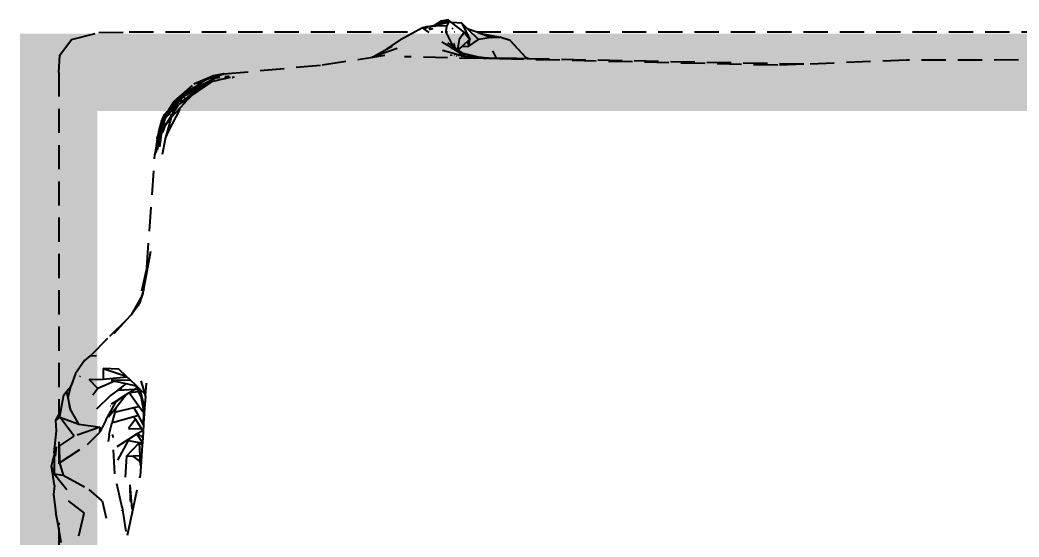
# Model space of a CAD drawing. Header units: millimetres. Extents: x 0 to 460473, y -68369 to 85219.
# Drawn here: x 230234.6 to 230492.5, y -37542.4 to -37408.9 of the extents above; entities that cross this region are included whole.
import ezdxf

# ---------------------------------------------------------------- set-up
doc = ezdxf.new("R2010")
doc.units = ezdxf.units.MM
doc.header["$LTSCALE"] = 50
doc.linetypes.add('HIDDEN2', pattern=[0.1875, 0.125, -0.0625])
doc.layers.add('fur', color=6, linetype='Continuous')
doc.layers.add('hid', color=8, linetype='HIDDEN2')

msp = doc.modelspace()

# ---------------------------------------------------------------- linework, layer by layer
at = {"layer": 'fur', "color": 40, "lineweight": 50, "true_color": 0xf8d731, "const_width": 20}
msp.add_lwpolyline([(231454.62857818, -37422.47504293), (231454.62857818, -39432.25663589), (230244.58358802, -39432.25663589), (230244.58358802, -37422.47504293)], close=True, dxfattribs=at)
at = {"layer": 'hid'}
for p, q in [((230341.70153698, -37410.30102162), (230345.10349231, -37408.94497243)), ((230345.10349231, -37408.94497243), (230343.30361813, -37409.22043055)), ((230344.07155605, -37409.46954413), (230345.10349231, -37408.94497243)), ((230345.18298675, -37409.49555538), (230345.10349231, -37408.94497243)), ((230345.94528524, -37409.59015895), (230345.10349231, -37408.94497243)), ((230338.5062035, -37410.98416236), (230336.59104923, -37412.03248323)), ((230339.51638288, -37410.69204011), (230338.5062035, -37410.98416236)), ((230340.21383413, -37412.14515249), (230338.5062035, -37410.98416236)), ((230338.77362435, -37411.04214255), (230338.81149793, -37411.05035402)), ((230338.81149793, -37411.05035402), (230339.51638288, -37410.69204011)), ((230339.92460345, -37410.8218832), (230339.14060423, -37411.12170839)), ((230340.36878279, -37410.65201548), (230339.51638288, -37410.69204011)), ((230340.60734706, -37411.03904407), (230340.15781214, -37411.34225182)), ((230340.30496024, -37411.37415538), (230340.83905667, -37411.11274416)), ((230341.12450466, -37411.20353686), (230340.30496024, -37411.37415538)), ((230340.41706992, -37410.63354901), (230340.36878279, -37410.65201548)), ((230341.64226521, -37410.34099996), (230340.41706992, -37410.63354901)), ((230340.88137152, -37410.62794676), (230340.41706992, -37410.63354901)), ((230340.88137152, -37410.62794676), (230340.92208689, -37410.61171725)), ((230341.03357039, -37410.62080022), (230340.92208689, -37410.61171725)), ((230341.09455863, -37410.60426134), (230341.03357039, -37410.62080022)), ((230341.88550067, -37410.58079764), (230341.09455863, -37410.60426134)), ((230341.70153698, -37410.30102162), (230341.64226521, -37410.34099996)), ((230343.30361813, -37409.22043055), (230341.70153698, -37410.30102162)), ((230341.70153698, -37410.30102162), (230342.99054973, -37410.01905998)), ((230344.76526595, -37410.44557759), (230341.88550067, -37410.58079764)), ((230341.88550067, -37410.58079764), (230341.90856742, -37410.56907195)), ((230342.99054973, -37410.01905998), (230343.85892148, -37409.57763422)), ((230342.99054973, -37410.01905998), (230344.12430533, -37409.74834467)), ((230343.85892148, -37409.57763422), (230344.07155605, -37409.46954413)), ((230344.12430533, -37409.74834467), (230343.85892148, -37409.57763422)), ((230345.03278587, -37409.53141997), (230344.07155605, -37409.46954413)), ((230344.12430533, -37409.74834467), (230345.03278587, -37409.53141997)), ((230344.59305384, -37412.03248323), (230344.76526595, -37410.44557759)), ((230345.18298675, -37409.49555538), (230344.76526595, -37410.44557759)), ((230345.03278587, -37409.53141997), (230345.18298675, -37409.49555538)), ((230345.45349716, -37409.5585018), (230345.21251535, -37409.54298943)), ((230348.63574538, -37409.763348), (230345.94528524, -37409.59015895)), ((230349.25820187, -37412.12932156), (230345.94528524, -37409.59015895)), ((230346.39509973, -37411.20905273), (230346.15254096, -37411.05302471)), ((230348.63574538, -37409.763348), (230350.73184885, -37413.99870398)), ((230348.63574538, -37409.763348), (230350.02776421, -37411.1185759)), ((230350.02776421, -37411.1185759), (230352.49704606, -37412.03248323)), ((230350.02776421, -37411.1185759), (230352.93969451, -37413.95354418)), ((230244.88107662, -37417.99240731), (230247.91251895, -37413.94312107)), ((230247.91251895, -37413.94312107), (230254.96753958, -37412.20322839)), ((230254.96753958, -37412.20322839), (230262.77761744, -37412.03248323)), ((230262.77761744, -37412.03248323), (230336.59104923, -37412.03248323)), ((230329.39725581, -37416.40265737), (230332.83734979, -37414.08719052)), ((230336.59104923, -37412.03248323), (230332.83734979, -37414.08719052)), ((230343.34135222, -37412.03248323), (230343.73067317, -37412.03248323)), ((230344.56428, -37412.29762931), (230344.59305384, -37412.03248323)), ((230344.56428, -37412.29762931), (230346.29189986, -37415.70671623)), ((230344.59305384, -37412.03248323), (230344.97501735, -37412.03248323)), ((230346.76227247, -37412.03248323), (230346.8648485, -37412.03248323)), ((230347.98929057, -37414.00353658), (230347.49825509, -37416.54693407)), ((230348.85757385, -37412.79306043), (230347.98929057, -37414.00353658)), ((230348.85757385, -37412.79306043), (230348.82361574, -37412.77121659)), ((230349.25820187, -37412.12932156), (230348.85757385, -37412.79306043)), ((230349.25820187, -37412.12932156), (230350.73184885, -37413.99870398)), ((230350.73184885, -37413.99870398), (230350.11646493, -37414.52694109)), ((230350.48061641, -37415.69844552), (230352.93969451, -37413.95354418)), ((230350.48061641, -37415.69844552), (230350.73184885, -37413.99870398)), ((230352.49704606, -37412.03248323), (231317.06695032, -37412.03248323)), ((230352.49704606, -37412.03248323), (230353.52716149, -37412.41373984)), ((230356.33320728, -37413.45228707), (230352.93969451, -37413.95354418)), ((230353.52716149, -37412.41373984), (230358.43981002, -37413.36196747)), ((230353.52716149, -37412.41373984), (230356.33320728, -37413.45228707)), ((230356.33320728, -37413.45228707), (230358.43981002, -37413.36196747)), ((230361.09912411, -37414.24549978), (230358.43981002, -37413.36196747)), ((230365.21951816, -37418.69601048), (230361.09912411, -37414.24549978)), ((230326.04849308, -37418.29222462), (230332.92434371, -37415.89941496)), ((230326.04849308, -37418.29222462), (230329.39725581, -37416.40265737)), ((230329.39725581, -37416.40265737), (230330.67600088, -37415.68111482)), ((230345.26612847, -37415.7208408), (230343.46635675, -37414.63510721)), ((230343.65159381, -37416.73345481), (230348.94862247, -37418.2321271)), ((230346.29189986, -37415.70671623), (230345.07799409, -37414.86123949)), ((230345.24433613, -37415.61455037), (230345.26612847, -37415.7208408)), ((230345.36137704, -37415.77830062), (230345.26612847, -37415.7208408)), ((230345.36137704, -37415.77830062), (230345.43194963, -37415.7439422)), ((230345.39147218, -37415.793931), (230345.36137704, -37415.77830062)), ((230345.43194963, -37415.7439422), (230345.39147218, -37415.793931)), ((230345.97800678, -37416.12054269), (230345.39147218, -37415.793931)), ((230345.46741529, -37415.76840188), (230345.43194963, -37415.7439422)), ((230346.01538016, -37416.17283574), (230345.97800678, -37416.12054269)), ((230347.40825501, -37417.01310399), (230346.01538016, -37416.17283574)), ((230346.55050039, -37415.88682966), (230346.29189986, -37415.70671623)), ((230346.29189986, -37415.70671623), (230346.3871439, -37415.8946599)), ((230346.3871439, -37415.8946599), (230346.55050039, -37415.88682966)), ((230346.3871439, -37415.8946599), (230346.54866077, -37416.21337876)), ((230346.85483806, -37415.30200428), (230346.5277731, -37415.41195081)), ((230346.66528506, -37415.96677637), (230346.54866077, -37416.21337876)), ((230346.54866077, -37416.21337876), (230346.58018873, -37416.27559243)), ((230346.55050039, -37415.88682966), (230346.70663318, -37415.87934567)), ((230346.66528506, -37415.96677637), (230346.55050039, -37415.88682966)), ((230346.61813768, -37415.16644388), (230346.85476775, -37415.05124)), ((230346.80629677, -37416.06499002), (230346.64851986, -37416.33992785)), ((230346.70663318, -37415.87934567), (230346.66528506, -37415.96677637)), ((230346.80629677, -37416.06499002), (230346.66528506, -37415.96677637)), ((230346.85491203, -37415.56580962), (230346.70663318, -37415.87934567)), ((230346.70663318, -37415.87934567), (230346.85499796, -37415.87223403)), ((230346.8550282, -37415.98007194), (230346.80629677, -37416.06499002)), ((230347.49825509, -37416.54693407), (230346.80629677, -37416.06499002)), ((230347.44562191, -37416.81955609), (230347.40825501, -37417.01310399)), ((230347.49825509, -37416.54693407), (230347.44562191, -37416.81955609)), ((230347.64453168, -37416.64881468), (230347.44562191, -37416.81955609)), ((230347.47598568, -37417.05396331), (230347.44562191, -37416.81955609)), ((230347.64453168, -37416.64881468), (230347.49825509, -37416.54693407)), ((230348.64943381, -37415.78622048), (230347.64453168, -37416.64881468)), ((230348.99460372, -37417.58913026), (230347.64453168, -37416.64881468)), ((230350.11646493, -37414.52694109), (230348.64943381, -37415.78622048)), ((230348.64943381, -37415.78622048), (230350.48061641, -37415.69844552)), ((230350.11646493, -37414.52694109), (230350.48061641, -37415.69844552)), ((230244.58358802, -37422.47504293), (230244.88107662, -37417.99240731)), ((230312.55126791, -37420.54537518), (230325.18874499, -37418.59141866)), ((230325.18874499, -37418.59141866), (230328.75238535, -37418.04042274)), ((230325.18874499, -37418.59141866), (230326.04849308, -37418.29222462)), ((230354.33298497, -37418.90566558), (230333.88277671, -37418.43669582)), ((230345.68495133, -37418.01901667), (230345.67225277, -37418.04114485)), ((230345.93982767, -37418.06794934), (230345.92681532, -37418.04231595)), ((230346.0116182, -37418.0504852), (230345.98589654, -37418.07256432)), ((230346.71687162, -37418.14579021), (230346.69336336, -37418.11615919)), ((230347.19236916, -37418.16422951), (230347.18060669, -37418.19224517)), ((230347.19236916, -37418.16422951), (230347.23345817, -37418.1975396)), ((230347.47598568, -37417.05396331), (230347.40825501, -37417.01310399)), ((230347.48007421, -37418.22224452), (230347.45681811, -37418.18970445)), ((230347.92643373, -37417.32570143), (230347.47598568, -37417.05396331)), ((230347.55499431, -37418.19916197), (230347.57132422, -37418.23138555)), ((230347.64345446, -37418.23861124), (230347.63902198, -37418.20725654)), ((230347.88235691, -37418.26254345), (230347.8367003, -37418.22629933)), ((230348.99460372, -37417.58913026), (230347.92643373, -37417.32570143)), ((230349.50755029, -37418.27952871), (230347.92643373, -37417.32570143)), ((230348.67679086, -37418.30722707), (230348.76899716, -37418.3513632)), ((230348.94862247, -37418.2321271), (230349.49143556, -37418.38570357)), ((230349.50755029, -37418.27952871), (230348.94862247, -37418.2321271)), ((230352.99250862, -37418.57508138), (230348.99460372, -37417.58913026)), ((230352.99250862, -37418.57508138), (230349.50755029, -37418.27952871)), ((230349.70867797, -37418.40086136), (230349.63898196, -37418.39599842)), ((230349.73216873, -37418.41503244), (230349.70867797, -37418.40086136)), ((230349.73216873, -37418.41503244), (230349.81184779, -37418.42538602)), ((230349.81184779, -37418.42538602), (230349.8818097, -37418.46283991)), ((230349.8818097, -37418.46283991), (230350.28320988, -37418.48663529)), ((230350.31073741, -37418.50580802), (230350.28320988, -37418.48663529)), ((230350.31073741, -37418.50580802), (230350.83469426, -37418.55829573)), ((230355.14916948, -37418.78046421), (230352.99250862, -37418.57508138)), ((230353.71345318, -37418.75287853), (230353.30297985, -37418.65164885)), ((230353.71345318, -37418.75287853), (230355.14916948, -37418.78046421)), ((230354.33298497, -37418.90566558), (230353.71345318, -37418.75287853)), ((230430.20979284, -37420.64569326), (230354.33298497, -37418.90566558)), ((230355.49189058, -37418.78704921), (230355.14916948, -37418.78046421)), ((230355.49189058, -37418.78704921), (230357.50603337, -37418.82574869)), ((230356.64443552, -37418.88479435), (230355.49189058, -37418.78704921)), ((230356.54919218, -37416.91742683), (230357.50603337, -37418.82574869)), ((230357.54646518, -37418.9063858), (230356.64443552, -37418.88479435)), ((230357.50603337, -37418.82574869), (230357.54646518, -37418.9063858)), ((230357.50603337, -37418.82574869), (230362.84275222, -37418.92828773)), ((230362.84275222, -37418.92828773), (230357.54646518, -37418.9063858)), ((230365.49721774, -37418.99595871), (230362.84275222, -37418.92828773)), ((230365.98393919, -37418.98993856), (230365.21951816, -37418.69601048)), ((230365.49721774, -37418.99595871), (230365.21951816, -37418.69601048)), ((230365.98393919, -37418.98993856), (230365.49721774, -37418.99595871)), ((230436.90156279, -37420.38181047), (230365.98393919, -37418.98993856)), ((230463.53896293, -37419.3313931), (230436.90156279, -37420.38181047)), ((230614.20643032, -37418.99361113), (230463.53896293, -37419.3313931)), ((230287.24053729, -37422.86635559), (230312.55126791, -37420.54537518)), ((230436.90156279, -37420.38181047), (230430.20979284, -37420.64569326)), ((230244.58358802, -37422.47504293), (230244.58358802, -37510.86368419)), ((230284.51222802, -37423.39994112), (230279.50407812, -37425.48945673)), ((230280.11903513, -37425.37480749), (230282.710104, -37424.30130406)), ((230281.13866064, -37425.8406385), (230284.99669415, -37423.93069375)), ((230282.710104, -37424.30130406), (230282.1645398, -37424.6543064)), ((230284.99669415, -37423.93069375), (230282.22038823, -37425.40097018)), ((230283.64378873, -37423.85103919), (230282.710104, -37424.30130406)), ((230282.99058257, -37424.25058101), (230283.64378873, -37423.85103919)), ((230283.64378873, -37423.85103919), (230287.24053729, -37422.86635559)), ((230287.24053729, -37422.86635559), (230283.64850891, -37424.13159854)), ((230287.63879915, -37424.07957165), (230284.00601341, -37424.88471535)), ((230287.24053729, -37422.86635559), (230284.51222802, -37423.39994112)), ((230284.72560006, -37423.93681236), (230284.61174328, -37423.95740275)), ((230284.72560006, -37423.93681236), (230285.04094106, -37423.78088319)), ((230284.99669415, -37423.93069375), (230286.17111205, -37423.67539923)), ((230286.17111205, -37423.67539923), (230285.79214459, -37423.84565948)), ((230287.91356414, -37423.6188781), (230287.49108896, -37423.66404102)), ((230287.63879915, -37424.07957165), (230287.73786856, -37424.0642943)), ((230288.80492793, -37423.8297091), (230287.73786856, -37424.0642943)), ((230288.33867397, -37423.50460294), (230287.91356414, -37423.6188781)), ((230288.55196016, -37423.48779673), (230288.33867397, -37423.50460294)), ((230289.31996668, -37423.82032128), (230289.48887524, -37423.81724251)), ((230289.91935003, -37423.72789125), (230289.48887524, -37423.81724251)), ((230274.42693304, -37429.97494134), (230279.50407812, -37425.48945673)), ((230276.69652057, -37429.82769131), (230280.03199417, -37427.15470702)), ((230282.22038823, -37425.40097018), (230277.4544714, -37428.37135185)), ((230277.96668559, -37427.32351118), (230279.46905804, -37426.40456605)), ((230278.19649998, -37427.37780658), (230278.9615422, -37426.86015484)), ((230278.63606214, -37427.15011219), (230278.41421884, -37427.34774363)), ((230278.9615422, -37426.86015484), (230278.63606214, -37427.15011219)), ((230278.87336121, -37427.00574382), (230278.63606214, -37427.15011219)), ((230284.00601341, -37424.88471535), (230278.74963086, -37428.57665396)), ((230278.92855009, -37426.95871835), (230278.87336121, -37427.00574382)), ((230278.99393138, -37426.91593513), (230278.92855009, -37426.95871835)), ((230279.46905804, -37426.40456605), (230278.9615422, -37426.86015484)), ((230278.9615422, -37426.86015484), (230279.36308798, -37426.58845628)), ((230279.04810999, -37426.87557929), (230278.99393138, -37426.91593513)), ((230279.11888353, -37426.84054239), (230279.04810999, -37426.87557929)), ((230279.11888353, -37426.84054239), (230279.90044108, -37426.32274703)), ((230279.11888353, -37426.84054239), (230279.36308798, -37426.58845628)), ((230279.11888353, -37426.84054239), (230279.58693839, -37426.60882876)), ((230280.10157236, -37426.13274), (230279.36308798, -37426.58845628)), ((230279.36308798, -37426.58845628), (230279.90044108, -37426.32274703)), ((230279.46905804, -37426.40456605), (230279.5085778, -37426.3728224)), ((230279.54518783, -37426.35800031), (230279.5085778, -37426.3728224)), ((230282.1645398, -37424.6543064), (230279.54518783, -37426.35800031)), ((230281.13866064, -37425.8406385), (230279.58693839, -37426.60882876)), ((230279.58693839, -37426.60882876), (230279.90044108, -37426.32274703)), ((230279.90044108, -37426.32274703), (230280.1232766, -37426.21255978)), ((230280.03199417, -37427.15470702), (230280.08378759, -37427.09904531)), ((230280.08378759, -37427.09904531), (230280.14356037, -37427.06530002)), ((230282.1645398, -37424.6543064), (230280.11903513, -37425.37480749)), ((230280.1232766, -37426.21255978), (230280.13099106, -37426.17188322)), ((230280.13099106, -37426.17188322), (230280.30911665, -37426.07525342)), ((230281.44742485, -37426.02040814), (230280.14356037, -37427.06530002)), ((230280.14356037, -37427.06530002), (230280.61828943, -37426.7972872)), ((230280.30911665, -37426.07525342), (230280.33561518, -37426.03798439)), ((230281.11204562, -37425.72363531), (230280.33561518, -37426.03798439)), ((230280.61828943, -37426.7972872), (230284.00601341, -37424.88471535)), ((230281.82223458, -37425.79973025), (230280.61828943, -37426.7972872)), ((230281.56177969, -37425.54155398), (230281.13866064, -37425.8406385)), ((230282.22038823, -37425.40097018), (230281.44742485, -37426.02040814)), ((230281.82223458, -37425.79973025), (230281.44742485, -37426.02040814)), ((230281.56177969, -37425.54155398), (230281.63848423, -37425.51049904)), ((230282.34654982, -37425.49102752), (230281.82223458, -37425.79973025)), ((230282.34654982, -37425.49102752), (230283.14205419, -37425.17620169)), ((230282.69686645, -37425.2847705), (230282.34654982, -37425.49102752)), ((230272.88204104, -37433.00964656), (230276.03332075, -37429.42302527)), ((230276.03332075, -37429.42302527), (230274.35652719, -37431.54281294)), ((230274.84352855, -37430.42109157), (230275.37558028, -37429.72035537)), ((230275.17313088, -37429.72781225), (230274.94439687, -37430.03893161)), ((230275.37558028, -37429.72035537), (230275.25198664, -37429.76257299)), ((230275.37558028, -37429.72035537), (230275.4296183, -37429.64918485)), ((230275.4296183, -37429.64918485), (230275.77101392, -37429.42819254)), ((230275.4296183, -37429.64918485), (230275.54000972, -37429.50379436)), ((230275.50460771, -37429.19922596), (230276.13434505, -37428.78714797)), ((230276.22862491, -37428.88509775), (230275.54000972, -37429.50379436)), ((230275.54000972, -37429.50379436), (230275.70559366, -37429.28571281)), ((230276.22862491, -37428.88509775), (230275.70559366, -37429.28571281)), ((230275.77101392, -37429.42819254), (230275.8929682, -37429.27700606)), ((230275.96946442, -37430.09160853), (230276.57152307, -37429.47011853)), ((230278.41421884, -37427.34774363), (230276.03332075, -37429.42302527)), ((230276.13434505, -37428.78714797), (230276.18077779, -37428.74170792)), ((230276.88263217, -37428.29749516), (230276.22862491, -37428.88509775)), ((230276.94694177, -37428.33490395), (230276.22862491, -37428.88509775)), ((230279.51041012, -37427.71524656), (230276.37270112, -37430.31506886)), ((230276.51864502, -37428.75969323), (230276.94694177, -37428.33490395)), ((230276.55372042, -37428.51272346), (230276.66851787, -37428.41168757)), ((230276.66851787, -37428.41168757), (230276.88263217, -37428.29749516)), ((230276.77130625, -37428.57149433), (230278.1224946, -37427.48617274)), ((230277.02095268, -37428.17321904), (230276.88263217, -37428.29749516)), ((230276.90684589, -37429.00573031), (230277.09554419, -37428.81801135)), ((230276.94694177, -37428.33490395), (230277.18250772, -37428.10126714)), ((230277.78594823, -37429.56850314), (230277.01756299, -37430.46119552)), ((230277.96668559, -37427.32351118), (230277.02095268, -37428.17321904)), ((230277.02095268, -37428.17321904), (230277.18250772, -37428.10126714)), ((230277.18250772, -37428.10126714), (230277.3010478, -37427.98369783)), ((230277.3010478, -37427.98369783), (230277.96668559, -37427.32351118)), ((230277.3010478, -37427.98369783), (230277.65932816, -37427.78925259)), ((230277.65932816, -37427.78925259), (230278.1224946, -37427.48617274)), ((230277.95509266, -37429.44113525), (230277.78594823, -37429.56850314)), ((230278.74963086, -37428.57665396), (230277.95509266, -37429.44113525)), ((230278.1224946, -37427.48617274), (230278.41421884, -37427.34774363)), ((230278.1224946, -37427.48617274), (230278.19649998, -37427.37780658)), ((230275.19132997, -37431.2939216), (230271.87636134, -37436.43412584)), ((230272.06309829, -37433.77569674), (230274.59096397, -37430.75373056)), ((230273.00237926, -37432.12750152), (230272.74405069, -37432.39907274)), ((230272.88204104, -37433.00964656), (230274.59096397, -37430.75373056)), ((230273.00237926, -37432.12750152), (230273.11355266, -37432.00273656)), ((230273.03242833, -37437.52587145), (230276.01007237, -37431.84365719)), ((230273.11355266, -37432.00273656), (230274.42693304, -37429.97494134)), ((230273.11355266, -37432.00273656), (230273.51651193, -37431.58701298)), ((230273.87754176, -37432.14834212), (230273.4346857, -37432.70819686)), ((230273.51651193, -37431.58701298), (230273.56060011, -37431.50894656)), ((230273.54124442, -37432.35386442), (230274.01329132, -37431.88426743)), ((230274.42693304, -37429.97494134), (230273.56060011, -37431.50894656)), ((230273.56060011, -37431.50894656), (230274.74112829, -37430.29961937)), ((230277.01756299, -37430.46119552), (230273.63948809, -37434.13664186)), ((230273.84891563, -37432.54808738), (230274.80640652, -37431.61285895)), ((230274.35652719, -37431.54281294), (230273.87754176, -37432.14834212)), ((230274.01329132, -37431.88426743), (230273.87754176, -37432.14834212)), ((230274.01329132, -37431.88426743), (230274.35652719, -37431.54281294)), ((230274.98475075, -37430.40292145), (230274.59096397, -37430.75373056)), ((230274.59096397, -37430.75373056), (230274.84352855, -37430.42109157)), ((230274.91107961, -37430.07466846), (230274.74112829, -37430.29961937)), ((230275.19132997, -37431.2939216), (230274.80640652, -37431.61285895)), ((230274.84352855, -37430.42109157), (230275.47648837, -37429.79331528)), ((230274.94439687, -37430.03893161), (230274.91107961, -37430.07466846)), ((230274.94439687, -37430.03893161), (230275.0948318, -37429.92778403)), ((230275.0948318, -37429.92778403), (230275.25198664, -37429.76257299)), ((230275.19132997, -37431.2939216), (230275.53835535, -37430.7558226)), ((230276.60865204, -37429.93758357), (230275.53835535, -37430.7558226)), ((230276.01103617, -37430.50612296), (230275.93653597, -37430.54547864)), ((230276.01103617, -37430.50612296), (230276.60865204, -37429.93758357)), ((230276.60865204, -37429.93758357), (230276.69652057, -37429.82769131)), ((230270.75457135, -37436.47089863), (230271.45201503, -37434.88786839)), ((230271.44658862, -37434.66033675), (230271.02890273, -37435.3882949)), ((230271.02890273, -37435.3882949), (230271.45201503, -37434.88786839)), ((230271.09566592, -37435.12482493), (230271.92360804, -37433.31709981)), ((230271.44658862, -37434.66033675), (230271.09566592, -37435.12482493)), ((230271.14666235, -37438.52797413), (230272.08409682, -37434.41559944)), ((230271.33464462, -37435.27880238), (230271.56103139, -37434.81355975)), ((230271.33464462, -37435.27880238), (230271.45201503, -37434.88786839)), ((230271.6012585, -37434.39077247), (230271.44658862, -37434.66033675)), ((230271.45201503, -37434.88786839), (230271.56103139, -37434.81355975)), ((230271.46088777, -37435.22688176), (230271.7253175, -37434.75865924)), ((230271.46088777, -37435.22688176), (230271.56103139, -37434.81355975)), ((230271.56103139, -37434.81355975), (230271.58568076, -37434.71182456)), ((230271.58568076, -37434.71182456), (230271.7742996, -37434.46340502)), ((230271.6012585, -37434.39077247), (230271.64212002, -37434.2546721)), ((230271.64212002, -37434.2546721), (230271.92360804, -37433.31709981)), ((230271.70893848, -37434.20310389), (230271.64212002, -37434.2546721)), ((230271.65350858, -37435.05722048), (230271.73196395, -37434.85530171)), ((230271.80906692, -37434.86045568), (230271.65350858, -37435.05722048)), ((230271.70893848, -37434.20310389), (230271.73056866, -37434.11382983)), ((230271.7742996, -37434.46340502), (230271.7253175, -37434.75865924)), ((230271.7253175, -37434.75865924), (230271.86697362, -37434.50783047)), ((230271.73196395, -37434.85530171), (230271.7253175, -37434.75865924)), ((230271.73056866, -37434.11382983), (230271.92360804, -37433.31709981)), ((230271.88488432, -37433.8964591), (230271.73056866, -37434.11382983)), ((230271.7742996, -37434.46340502), (230271.90493907, -37434.29134692)), ((230271.83556705, -37434.81759217), (230271.80906692, -37434.86045568)), ((230271.88276173, -37434.69195286), (230271.82624591, -37434.78709835)), ((230271.82624591, -37434.78709835), (230271.83556705, -37434.81759217)), ((230271.88276173, -37434.69195286), (230271.83556705, -37434.81759217)), ((230271.90912357, -37434.43319606), (230271.86697362, -37434.50783047)), ((230271.86697362, -37434.50783047), (230271.88276173, -37434.69195286)), ((230271.87636134, -37436.43412584), (230273.63948809, -37434.13664186)), ((230272.12066111, -37434.05862911), (230271.88276173, -37434.69195286)), ((230272.08409682, -37434.41559944), (230271.88276173, -37434.69195286)), ((230272.06309829, -37433.77569674), (230271.88488432, -37433.8964591)), ((230271.88488432, -37433.8964591), (230271.92653718, -37433.80177697)), ((230271.90493907, -37434.29134692), (230271.99945584, -37434.16686406)), ((230271.90493907, -37434.29134692), (230271.92907402, -37434.3480041)), ((230271.92907402, -37434.3480041), (230271.90912357, -37434.43319606)), ((230271.92360804, -37433.31709981), (230272.72556297, -37432.43129381)), ((230271.92360804, -37433.31709981), (230272.60516952, -37432.64111988)), ((230271.92653718, -37433.80177697), (230271.96226123, -37433.7616038)), ((230271.99035338, -37433.65671484), (230271.96226123, -37433.7616038)), ((230271.99035338, -37433.65671484), (230272.07332654, -37433.56803514)), ((230272.06309829, -37433.77569674), (230271.99945584, -37434.16686406)), ((230271.99945584, -37434.16686406), (230272.12066111, -37434.05862911)), ((230272.07332654, -37433.56803514), (230272.60516952, -37432.64111988)), ((230272.08409682, -37434.41559944), (230272.88204104, -37433.00964656)), ((230272.6706487, -37433.67408571), (230272.08409682, -37434.41559944)), ((230272.15887217, -37433.95690553), (230272.12066111, -37434.05862911)), ((230273.63948809, -37434.13664186), (230272.12909368, -37439.24969772)), ((230272.15887217, -37433.95690553), (230272.23396147, -37433.85800953)), ((230272.23396147, -37433.85800953), (230272.88204104, -37433.00964656)), ((230272.60516952, -37432.64111988), (230272.72556297, -37432.43129381)), ((230273.4346857, -37432.70819686), (230272.6706487, -37433.67408571)), ((230272.6706487, -37433.67408571), (230272.74780043, -37433.41725125)), ((230272.72556297, -37432.43129381), (230272.74405069, -37432.39907274)), ((230272.74780043, -37433.41725125), (230273.54124442, -37432.35386442)), ((230272.74780043, -37433.41725125), (230273.4346857, -37432.70819686)), ((230272.88204104, -37433.00964656), (230272.74780043, -37433.41725125)), ((230272.88204104, -37433.00964656), (230273.54124442, -37432.35386442)), ((230273.31109123, -37433.17111207), (230273.10201196, -37433.55426858)), ((230273.77666964, -37432.63177833), (230273.84891563, -37432.54808738)), ((230270.93325264, -37437.21968818), (230270.02999042, -37439.62430742)), ((230270.21938788, -37438.74818363), (230270.50433031, -37437.43008333)), ((230270.50433031, -37437.43008333), (230270.7311914, -37436.51894628)), ((230270.54336865, -37437.91436185), (230271.13616309, -37435.9488663)), ((230271.01694395, -37436.69553208), (230270.54336865, -37437.91436185)), ((230270.7311914, -37436.51894628), (230270.75457135, -37436.47089863)), ((230270.75457135, -37436.47089863), (230271.33464462, -37435.27880238)), ((230271.00728795, -37435.47359407), (230270.75457135, -37436.47089863)), ((230270.89542992, -37435.62091616), (230270.75457135, -37436.47089863)), ((230271.22463988, -37435.64520303), (230270.75457135, -37436.47089863)), ((230270.83769296, -37438.05836594), (230270.97267452, -37437.45647039)), ((230270.93325264, -37437.21968818), (230270.85343285, -37437.71959704)), ((230270.97267452, -37437.45647039), (230270.85343285, -37437.71959704)), ((230271.00728795, -37435.47359407), (230270.89542992, -37435.62091616)), ((230271.01694395, -37436.69553208), (230270.93325264, -37437.21968818)), ((230271.06014607, -37436.88187888), (230270.93325264, -37437.21968818)), ((230270.97267452, -37437.45647039), (230271.02258421, -37437.34290314)), ((230271.02046727, -37437.36888589), (230270.97267452, -37437.45647039)), ((230270.97267452, -37437.45647039), (230270.98099693, -37437.85333421)), ((230271.02890273, -37435.3882949), (230271.00728795, -37435.47359407)), ((230271.09081961, -37436.50540001), (230271.01694395, -37436.69553208)), ((230271.02258421, -37437.34290314), (230271.04197689, -37437.10488255)), ((230271.09566592, -37435.12482493), (230271.02890273, -37435.3882949)), ((230271.13616309, -37435.9488663), (230271.09081961, -37436.50540001)), ((230271.38249623, -37435.5504266), (230271.13616309, -37435.9488663)), ((230271.13616309, -37435.9488663), (230271.22463988, -37435.64520303)), ((230271.46088777, -37435.22688176), (230271.22463988, -37435.64520303)), ((230271.22463988, -37435.64520303), (230271.33464462, -37435.27880238)), ((230271.38249623, -37435.5504266), (230271.38915272, -37435.5229533)), ((230271.38915272, -37435.5229533), (230271.46088777, -37435.22688176)), ((230271.56010788, -37435.26314273), (230271.38915272, -37435.5229533)), ((230271.87636134, -37436.43412584), (230271.4260295, -37437.81736468)), ((230271.4260295, -37437.81736468), (230271.81396011, -37437.22282283)), ((230271.65291382, -37435.11303069), (230271.56010788, -37435.26314273)), ((230271.65291382, -37435.11303069), (230271.65350858, -37435.05722048)), ((230269.3865354, -37443.78834092), (230270.84443604, -37437.77115843)), ((230270.02999042, -37439.62430742), (230269.3865354, -37443.78834092)), ((230269.71191829, -37443.12980526), (230270.64227822, -37438.92973877)), ((230270.02999042, -37439.62430742), (230270.54336865, -37437.91436185)), ((230270.21938788, -37438.74818363), (230270.02999042, -37439.62430742)), ((230270.02999042, -37439.62430742), (230270.09898559, -37439.05806019)), ((230270.21938788, -37438.74818363), (230270.09898559, -37439.05806019)), ((230270.54336865, -37437.91436185), (230270.21938788, -37438.74818363)), ((230270.64227822, -37438.92973877), (230270.43133208, -37440.13868563)), ((230270.83769296, -37438.05836594), (230270.64227822, -37438.92973877)), ((230270.6696957, -37441.67416239), (230271.14666235, -37438.52797413)), ((230270.78262769, -37439.24353296), (230270.7432913, -37440.09016813)), ((230270.7432913, -37440.09016813), (230270.81939172, -37439.83683337)), ((230270.78262769, -37439.24353296), (230270.83739993, -37439.0096458)), ((230270.81518904, -37438.54271666), (230270.80456191, -37438.77144386)), ((230270.80456191, -37438.77144386), (230270.84151567, -37438.96239032)), ((230270.98099693, -37437.85333421), (230270.81518904, -37438.54271666)), ((230270.84151567, -37438.96239032), (230270.83739993, -37439.0096458)), ((230270.84443604, -37437.77115843), (230270.83769296, -37438.05836594)), ((230270.91313623, -37438.68623839), (230270.84151567, -37438.96239032)), ((230270.85343285, -37437.71959704), (230270.84443604, -37437.77115843)), ((230270.91313623, -37438.68623839), (230270.93977838, -37438.35923973)), ((230272.12909368, -37439.24969772), (230271.30415135, -37443.66635946)), ((230271.380646, -37437.97522484), (230271.3799182, -37438.02937265)), ((230271.3954929, -37437.94944483), (230271.380646, -37437.97522484)), ((230271.41236822, -37437.86284244), (230271.3954929, -37437.94944483)), ((230271.41236822, -37437.86284244), (230271.4260295, -37437.81736468)), ((230272.96678512, -37437.59928201), (230272.12909368, -37439.24969772)), ((230273.03242833, -37437.52587145), (230272.96678512, -37437.59928201)), ((230269.71191829, -37443.12980526), (230270.43133208, -37440.13868563)), ((230270.43133208, -37440.13868563), (230270.01724131, -37442.51186835)), ((230267.37020381, -37472.81600821), (230269.3865354, -37443.78834092)), ((230269.69076887, -37443.17260912), (230269.71191829, -37443.12980526)), ((230267.23436304, -37474.77160959), (230268.6455872, -37467.36475595)), ((230267.37020381, -37472.81600821), (230265.43742505, -37481.27552264)), ((230267.23436304, -37474.77160959), (230267.37020381, -37472.81600821)), ((230266.55939751, -37478.31418705), (230267.23436304, -37474.77160959)), ((230266.55939751, -37478.31418705), (230265.96154299, -37480.35158141)), ((230266.27725276, -37479.7950325), (230266.55939751, -37478.31418705)), ((230265.43742505, -37481.27552264), (230263.2941625, -37485.05377266)), ((230265.93651283, -37480.43688026), (230265.43742505, -37481.27552264)), ((230265.45831001, -37482.06652044), (230266.27725276, -37479.7950325)), ((230265.93651283, -37480.43688026), (230265.45831001, -37482.06652044)), ((230265.96154299, -37480.35158141), (230265.93651283, -37480.43688026)), ((230266.27725276, -37479.7950325), (230265.96154299, -37480.35158141)), ((230263.92709028, -37484.2220057), (230265.1611202, -37482.48487206)), ((230265.1611202, -37482.48487206), (230265.08457892, -37482.81988301)), ((230265.39672063, -37481.45368043), (230265.1611202, -37482.48487206)), ((230265.1611202, -37482.48487206), (230265.45831001, -37482.06652044)), ((230262.18543943, -37486.26679917), (230257.13539183, -37491.16563685)), ((230258.90226831, -37489.85883556), (230262.18543943, -37486.26679917)), ((230262.18543943, -37486.26679917), (230263.2941625, -37485.05377266)), ((230263.2941625, -37485.05377266), (230263.75067938, -37484.55430882)), ((230257.13539183, -37491.16563685), (230252.73394952, -37495.63479062)), ((230252.73394952, -37495.63479062), (230251.20855615, -37496.81244488)), ((230252.73394952, -37495.63479062), (230254.30433974, -37495.59113059)), ((230251.20855615, -37496.81244488), (230248.89946757, -37500.20659544)), ((230256.08696512, -37498.93912151), (230256.02996911, -37501.68153784)), ((230256.08696512, -37498.93912151), (230262.01517732, -37500.88280169)), ((230260.1126837, -37499.07060151), (230256.08696512, -37498.93912151)), ((230262.01517732, -37500.88280169), (230260.1126837, -37499.07060151)), ((230248.89946757, -37500.20659544), (230247.81429343, -37503.3059575)), ((230250.02085051, -37500.96080194), (230250.20123486, -37500.78155747)), ((230250.07770965, -37500.99904358), (230250.20123486, -37500.78155747)), ((230252.43997007, -37501.77035766), (230256.02996911, -37501.68153784)), ((230254.66281468, -37504.08283937), (230252.43997007, -37501.77035766)), ((230256.02996911, -37501.68153784), (230262.20128457, -37501.06007618)), ((230258.134322, -37501.91966829), (230259.74971665, -37501.88232097)), ((230259.74971665, -37501.88232097), (230259.07824209, -37502.17279091)), ((230259.74971665, -37501.88232097), (230262.98594949, -37501.80750046)), ((230262.20128457, -37501.06007618), (230262.01517732, -37500.88280169)), ((230262.98594949, -37501.80750046), (230262.20128457, -37501.06007618)), ((230264.67678086, -37503.418084), (230262.98594949, -37501.80750046)), ((230246.62562653, -37504.82056052), (230247.75358824, -37503.53827107)), ((230247.00210021, -37506.41415154), (230247.75358824, -37503.53827107)), ((230247.75358824, -37503.53827107), (230247.81429343, -37503.3059575)), ((230254.66281468, -37504.08283937), (230253.37815448, -37505.79691206)), ((230259.07824209, -37502.17279091), (230254.66281468, -37504.08283937)), ((230259.82368741, -37504.4649832), (230257.92358673, -37505.88923136)), ((230259.07824209, -37502.17279091), (230262.0113309, -37502.82520315)), ((230259.82368741, -37504.4649832), (230264.22862868, -37504.24222149)), ((230259.92819524, -37504.38664784), (230259.82368741, -37504.4649832)), ((230262.0113309, -37502.82520315), (230259.92819524, -37504.38664784)), ((230260.90405784, -37504.02149481), (230259.92819524, -37504.38664784)), ((230262.0113309, -37502.82520315), (230264.47986443, -37503.37428353)), ((230262.73624832, -37505.20979652), (230264.22862868, -37504.24222149)), ((230264.22862868, -37504.24222149), (230264.50738382, -37504.06673732)), ((230264.22862868, -37504.24222149), (230264.80177087, -37504.21323719)), ((230264.47986443, -37503.37428353), (230264.67678086, -37503.418084)), ((230264.47986443, -37503.37428353), (230264.86198704, -37504.21019201)), ((230265.47576981, -37504.17915248), (230264.67678086, -37503.418084)), ((230264.73370654, -37504.06957898), (230264.80177087, -37504.21323719)), ((230264.80177087, -37504.21323719), (230264.86198704, -37504.21019201)), ((230264.80177087, -37504.21323719), (230265.18000335, -37504.90586541)), ((230264.86198704, -37504.21019201), (230265.47576981, -37504.17915248)), ((230264.86198704, -37504.21019201), (230265.18000335, -37504.90586541)), ((230265.51239093, -37504.21403554), (230265.47576981, -37504.17915248)), ((230265.51239093, -37504.21403554), (230265.61804208, -37504.8513863)), ((230265.51239093, -37504.21403554), (230266.30313869, -37507.3627689)), ((230266.77993754, -37505.42142366), (230265.51239093, -37504.21403554)), ((230265.79053678, -37502.09514161), (230266.77993754, -37505.42142366)), ((230267.17943969, -37502.68938458), (230266.92814321, -37505.91967862)), ((230245.15326078, -37509.84229386), (230245.90117717, -37505.72825584)), ((230245.90117717, -37505.72825584), (230246.62562653, -37504.82056052)), ((230247.00210021, -37506.41415154), (230246.62562653, -37504.82056052)), ((230246.62562653, -37504.82056052), (230247.53381304, -37509.28871444)), ((230247.53381304, -37509.28871444), (230247.00210021, -37506.41415154)), ((230257.92358673, -37505.88923136), (230254.33133785, -37509.42519369)), ((230259.29757707, -37507.58414985), (230261.59238336, -37505.90181175)), ((230259.3246279, -37509.03893019), (230262.00044536, -37505.64492529)), ((230259.49668911, -37507.22110998), (230261.59238336, -37505.90181175)), ((230261.59238336, -37505.90181175), (230262.00044536, -37505.64492529)), ((230262.00044536, -37505.64492529), (230262.68066208, -37505.21670981)), ((230262.73624832, -37505.20979652), (230262.68066208, -37505.21670981)), ((230265.18000335, -37504.90586541), (230262.73624832, -37505.20979652)), ((230265.27059046, -37508.69347427), (230262.73624832, -37505.20979652)), ((230265.61804208, -37504.8513863), (230265.18000335, -37504.90586541)), ((230265.18000335, -37504.90586541), (230265.88142089, -37506.44024434)), ((230265.61804208, -37504.8513863), (230265.88142089, -37506.44024434)), ((230265.88142089, -37506.44024434), (230265.89461019, -37506.51981003)), ((230265.89461019, -37506.51981003), (230266.30313869, -37507.3627689)), ((230265.89461019, -37506.51981003), (230266.51591263, -37510.26787687)), ((230266.96229525, -37506.03449492), (230266.75704787, -37509.19633115)), ((230266.77993754, -37505.42142366), (230266.92814321, -37505.91967862)), ((230266.96229525, -37506.03449492), (230266.92814321, -37505.91967862)), ((230249.76340718, -37513.29077257), (230247.53381304, -37509.28871444)), ((230256.76116799, -37512.20877043), (230259.29757707, -37507.58414985)), ((230257.47586803, -37511.38389585), (230259.3246279, -37509.03893019)), ((230257.95178844, -37508.57075665), (230258.00116754, -37508.5345565)), ((230258.16057016, -37508.06223427), (230259.49668911, -37507.22110998)), ((230259.02706656, -37510.22108306), (230263.9948644, -37509.00560735)), ((230259.3246279, -37509.03893019), (230259.02706656, -37510.22108306)), ((230259.29757707, -37507.58414985), (230259.49668911, -37507.22110998)), ((230263.9948644, -37509.00560735), (230265.27059046, -37508.69347427)), ((230265.16235907, -37511.07992263), (230263.9948644, -37509.00560735)), ((230265.27059046, -37508.69347427), (230265.56139924, -37508.62232181)), ((230266.51524358, -37510.40436023), (230265.27059046, -37508.69347427)), ((230266.30313869, -37507.3627689), (230266.52574557, -37508.26198748)), ((230266.75704787, -37509.19633115), (230266.50189748, -37513.12692316)), ((230266.51591263, -37510.26787687), (230266.52574557, -37508.26198748)), ((230266.52574557, -37508.26198748), (230266.75704787, -37509.19633115)), ((230243.82157255, -37512.22993388), (230244.58358802, -37510.86368419)), ((230244.58358802, -37511.67120522), (230243.82157255, -37512.22993388)), ((230244.04280708, -37515.02384237), (230243.82157255, -37512.22993388)), ((230244.58358802, -37510.86368419), (230245.15326078, -37509.84229386)), ((230244.58358802, -37510.86368419), (230244.58358802, -37511.67120522)), ((230244.85725015, -37511.47054935), (230244.58358802, -37511.67120522)), ((230244.85725015, -37511.47054935), (230245.15326078, -37509.84229386)), ((230248.59123912, -37516.38946805), (230244.85725015, -37511.47054935)), ((230244.85725015, -37511.47054935), (230249.76340718, -37513.29077257)), ((230256.76116799, -37512.20877043), (230255.16902929, -37515.34862632)), ((230259.02706656, -37510.22108306), (230258.37537542, -37512.81012418)), ((230264.01687618, -37511.39204942), (230258.43205119, -37512.91382988)), ((230264.39073793, -37512.00059837), (230262.57476158, -37514.35961004)), ((230265.16235907, -37511.07992263), (230264.01687618, -37511.39204942)), ((230264.01687618, -37511.39204942), (230264.39073793, -37512.00059837)), ((230264.39073793, -37512.00059837), (230265.93359965, -37514.5119729)), ((230266.48251707, -37513.42547845), (230265.16235907, -37511.07992263)), ((230266.50189748, -37513.12692316), (230266.51524358, -37510.40436023)), ((230266.51524358, -37510.40436023), (230266.51591263, -37510.26787687)), ((230255.26502258, -37514.0933172), (230248.59123912, -37516.38946805)), ((230249.76340718, -37513.29077257), (230255.26502258, -37514.0933172)), ((230255.16902929, -37515.34862632), (230255.26502258, -37514.0933172)), ((230257.69710256, -37515.50476925), (230258.37537542, -37512.81012418)), ((230258.37537542, -37512.81012418), (230258.43205119, -37512.91382988)), ((230262.57476158, -37514.35961004), (230265.93359965, -37514.5119729)), ((230265.93359965, -37514.5119729), (230266.17839379, -37514.91043361)), ((230266.48251707, -37513.42547845), (230266.36627105, -37515.21624855)), ((230266.50189748, -37513.12692316), (230266.48251707, -37513.42547845)), ((230243.44659876, -37520.66065192), (230244.04280708, -37515.02384237)), ((230244.73725854, -37518.93524762), (230248.59123912, -37516.38946805)), ((230252.04024801, -37518.51397834), (230255.16902929, -37515.34862632)), ((230257.59336362, -37516.1639023), (230257.3461271, -37517.79708735)), ((230257.59336362, -37516.1639023), (230257.69710256, -37515.50476925)), ((230259.05450767, -37526.12315464), (230258.56254206, -37515.936037)), ((230259.65596563, -37519.01556874), (230262.72981034, -37517.08092913)), ((230262.72981034, -37517.08092913), (230262.51722925, -37517.47203794)), ((230262.72981034, -37517.08092913), (230264.76410619, -37515.80056863)), ((230264.76410619, -37515.80056863), (230265.03163694, -37515.6321881)), ((230266.18496748, -37518.00923014), (230264.76410619, -37515.80056863)), ((230265.03163694, -37515.6321881), (230266.17839379, -37514.91043361)), ((230266.26210575, -37516.82091505), (230265.03163694, -37515.6321881)), ((230266.17839379, -37514.91043361), (230266.36627105, -37515.21624855)), ((230266.26210575, -37516.82091505), (230266.18496748, -37518.00923014)), ((230266.36627105, -37515.21624855), (230266.26210575, -37516.82091505)), ((230243.55327835, -37520.92806325), (230243.99706028, -37519.12955141)), ((230243.79124331, -37521.52456467), (230243.99706028, -37519.12955141)), ((230244.58358802, -37517.80996114), (230244.58358802, -37523.51071737)), ((230244.73725854, -37518.93524762), (230244.82275256, -37523.28608604)), ((230244.82275256, -37523.28608604), (230252.04024801, -37518.51397834)), ((230262.51722925, -37517.47203794), (230259.74520939, -37522.57202795)), ((230262.07904624, -37521.50785643), (230265.31787163, -37518.10491769)), ((230262.51722925, -37517.47203794), (230265.31048767, -37517.97702087)), ((230265.31048767, -37517.97702087), (230265.31787163, -37518.10491769)), ((230265.31048767, -37517.97702087), (230265.38291211, -37517.99011421)), ((230265.31787163, -37518.10491769), (230265.38706499, -37518.03221826)), ((230265.31787163, -37518.10491769), (230265.50878683, -37521.41173981)), ((230265.38291211, -37517.99011421), (230265.38706499, -37518.03221826)), ((230265.38706499, -37518.03221826), (230266.13773851, -37518.7367926)), ((230265.38706499, -37518.03221826), (230266.17689059, -37518.13365467)), ((230266.13773851, -37518.7367926), (230265.96519488, -37521.39482742)), ((230266.17689059, -37518.13365467), (230266.13773851, -37518.7367926)), ((230266.18496748, -37518.00923014), (230266.17689059, -37518.13365467)), ((230242.76189663, -37524.13529025), (230243.43981608, -37521.38789097)), ((230243.43981608, -37521.38789097), (230243.39560233, -37526.12848717)), ((230243.44659876, -37520.66065192), (230243.43981608, -37521.38789097)), ((230262.06958225, -37521.539181), (230261.77906721, -37527.00235429)), ((230262.06958225, -37521.539181), (230263.79805996, -37521.47513152)), ((230262.07904624, -37521.50785643), (230262.06958225, -37521.539181)), ((230263.79805996, -37521.47513152), (230265.50878683, -37521.41173981)), ((230263.79805996, -37521.47513152), (230263.83842325, -37521.56368128)), ((230265.64568876, -37522.95442627), (230263.83842325, -37521.56368128)), ((230265.50878683, -37521.41173981), (230265.96519488, -37521.39482742)), ((230265.50878683, -37521.41173981), (230265.55805303, -37522.26507463)), ((230265.64568876, -37522.95442627), (230265.55805303, -37522.26507463)), ((230265.96519488, -37521.39482742), (230265.85357072, -37523.11439768)), ((230243.39560233, -37526.12848717), (230242.76189663, -37524.13529025)), ((230243.5133441, -37529.10670097), (230242.76189663, -37524.13529025)), ((230244.82275256, -37523.28608604), (230245.75268755, -37526.44127294)), ((230265.79017667, -37524.09098313), (230265.62104863, -37526.69640081)), ((230265.79017667, -37524.09098313), (230265.64568876, -37522.95442627)), ((230265.85357072, -37523.11439768), (230265.64568876, -37522.95442627)), ((230265.85357072, -37523.11439768), (230265.79017667, -37524.09098313)), ((230243.39560233, -37526.12848717), (230245.75268755, -37526.44127294)), ((230243.39560233, -37526.12848717), (230246.68787218, -37530.17303883)), ((230245.75268755, -37526.44127294), (230252.41597175, -37530.12154666)), ((230260.96687399, -37534.80216827), (230259.05450767, -37526.12315464)), ((230263.57953475, -37536.32706445), (230265.62104863, -37526.69640081)), ((230243.5133441, -37529.10670097), (230243.20586559, -37531.42268215)), ((230255.79673541, -37533.08476275), (230252.41597175, -37530.12154666)), ((230262.96773411, -37528.96072317), (230263.50619647, -37535.85450825)), ((230262.96773411, -37528.96072317), (230262.99438342, -37533.23128369)), ((230243.20586559, -37531.42268215), (230243.81632292, -37536.14679714)), ((230247.0208489, -37533.09609436), (230251.18305794, -37536.25894676)), ((230255.79673541, -37533.08476275), (230256.79341574, -37537.53058673)), ((230260.81752258, -37535.36157149), (230260.85406595, -37535.55301482)), ((230260.96687399, -37534.80216827), (230262.0138008, -37541.62863026)), ((230244.28504015, -37538.34163007), (230243.81632292, -37536.14679714)), ((230249.74765828, -37542.13072058), (230251.18305794, -37536.25894676)), ((230260.43891089, -37551.14268358), (230263.57953475, -37536.32706445)), ((230263.50619647, -37535.85450825), (230263.57953475, -37536.32706445)), ((230244.58358802, -37540.13445578), (230244.28504015, -37538.34163007)), ((230244.58358802, -37538.78157775), (230244.58358802, -37539.29319472)), ((230244.58358802, -37540.13445578), (230244.58358802, -37615.57058392)), ((230245.19997619, -37543.83596128), (230244.58358802, -37540.13445578))]:
    msp.add_line(p, q, dxfattribs=at)

doc.saveas('drawing.dxf')
